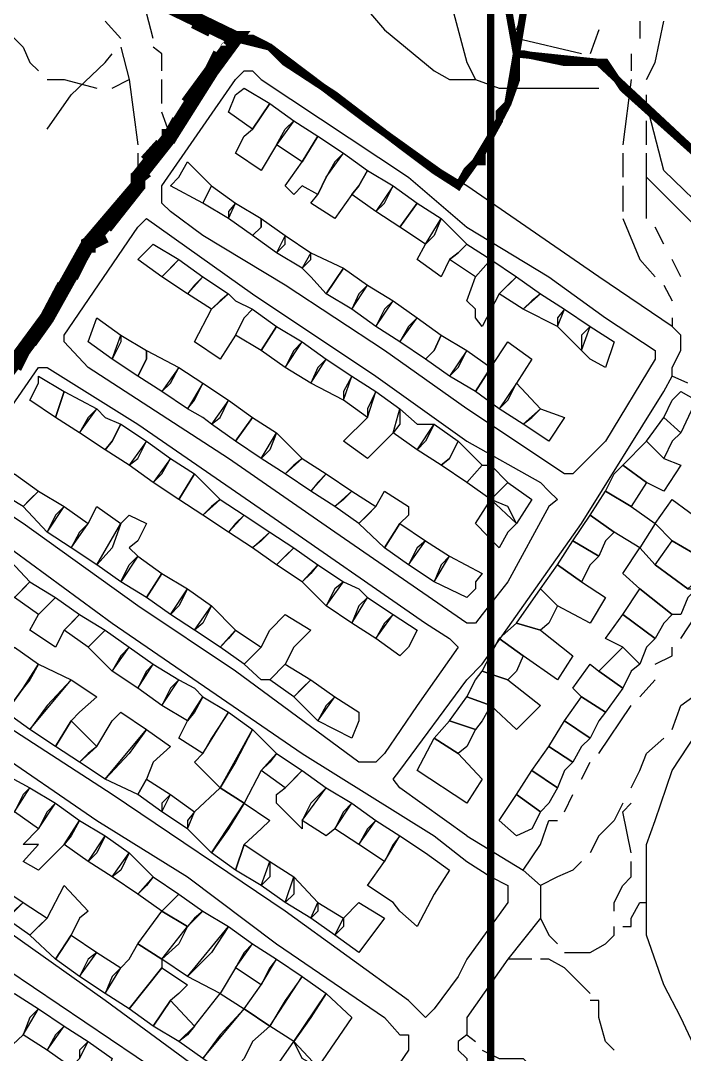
# Model space of a CAD drawing. Header units: millimetres. Extents: x -3588 to 75209, y -3737 to 38254.
# Drawn here: x 6027.3 to 6136.7, y 6183.4 to 6353.5 of the extents above; entities that cross this region are included whole.
import ezdxf

# ---------------------------------------------------------------- set-up
doc = ezdxf.new("R2010")
doc.units = ezdxf.units.MM
doc.layers.add('P', color=253, linetype='Continuous')

msp = doc.modelspace()

# ---------------------------------------------------------------- linework, layer by layer
at = {"layer": 'P'}
for points, const_width in [([(6104.804, -520.269), (6104.804, 8805.959)], 1.2), ([(6060.202, 6352.029), (6028.867, 6366.993), (6028.867, 6368.401), (5977.495, 6396.632), (5939.662, 6416.957), (5927.243, 6423.726), (5906.918, 6438.69), (5886.594, 6445.459), (5863.724, 6460.423), (5843.4, 6471.145), (5828.436, 6479.339), (5805.295, 6492.894), (5790.619, 6495.711), (5757.86, 6510.674)], 1.2), ([(6016.72, 6284.286), (6031.683, 6304.61), (6038.469, 6316.741), (6046.647, 6326.344), (6046.647, 6327.752), (6052.008, 6334.521), (6058.794, 6345.26), (6062.731, 6350.621), (6028.867, 6366.993), (6028.867, 6368.401), (5977.495, 6396.632)], 2.417), ([(6367.889, 6369.522), (6302.69, 6350.621), (6237.763, 6330.296), (6160.417, 6304.61), (6142.909, 6327.752), (6126.537, 6342.427), (6123.705, 6346.668), (6121.176, 6346.668), (6116.935, 6346.668), (6110.166, 6348.077), (6109.029, 6348.077), (6110.166, 6354.846), (6109.029, 6355.982), (6107.621, 6355.982), (6109.029, 6348.077), (6107.621, 6339.883), (6104.804, 6334.521), (6102.26, 6330.296), (6099.443, 6326.344), (6084.48, 6337.066), (6068.38, 6349.197), (6062.731, 6350.621), (6060.202, 6352.029)], 1.2), ([(6058.794, 6352.029), (6055.961, 6353.438)], 2.417), ([(6016.72, 6284.286), (6031.683, 6304.61), (6038.469, 6316.741), (6046.647, 6326.344), (6046.647, 6327.752), (6052.008, 6334.521), (6058.794, 6345.26), (6062.731, 6350.621), (6065.563, 6350.621), (6068.38, 6349.197), (6070.924, 6346.668), (6079.118, 6341.307), (6089.841, 6333.113), (6095.49, 6328.872), (6099.443, 6326.344), (6100.851, 6328.872), (6102.26, 6330.296), (6103.38, 6330.296), (6103.38, 6331.705), (6104.804, 6334.521), (6106.213, 6337.066), (6106.213, 6338.474), (6107.621, 6339.883), (6109.029, 6343.836), (6109.029, 6348.077), (6122.584, 6346.668), (6142.909, 6327.752)], 1.2), ([(6061.61, 6349.197), (6062.731, 6350.621), (6061.61, 6350.621)], 2.417), ([(6054.841, 6339.883), (6058.794, 6345.26), (6060.202, 6348.077)], 2.417), ([(6050.6, 6334.521), (6052.008, 6334.521), (6053.416, 6337.066)], 2.417), ([(6048.055, 6330.296), (6050.6, 6333.113)], 2.417), ([(6041.286, 6319.558), (6046.647, 6326.344), (6046.647, 6327.752), (6048.055, 6328.872)], 2.417), ([(6038.469, 6315.333), (6038.469, 6316.741), (6041.286, 6318.15)], 2.417), ([(6035.636, 6311.38), (6037.045, 6314.197)], 2.417), ([(6028.867, 6300.658), (6031.683, 6304.61), (6034.516, 6309.972)], 2.417), ([(6026.322, 6296.417), (6027.73, 6299.233)], 2.417)]:
    msp.add_lwpolyline(points, dxfattribs=dict(at, const_width=const_width))
for points in [[(6079.118, 6361.632), (6087.296, 6352.029), (6095.49, 6345.26), (6098.019, 6343.836), (6100.851, 6343.836)], [(6049.191, 6350.621), (6048.055, 6354.846), (6043.83, 6358.799)], [(6098.019, 6358.799), (6098.019, 6357.391), (6100.851, 6346.668)], [(6109.029, 6352.029), (6110.166, 6354.846), (6109.029, 6355.982), (6107.621, 6355.982), (6103.38, 6357.391)], [(6041.286, 6353.438), (6043.83, 6350.621)], [(6129.354, 6353.438), (6129.354, 6350.621)], [(6130.49, 6343.836), (6131.899, 6346.668), (6133.307, 6353.438)], [(6024.914, 6352.029), (6027.73, 6349.197), (6028.867, 6346.668), (6030.275, 6345.26)], [(6122.584, 6352.029), (6121.176, 6348.077)], [(6043.83, 6349.197), (6045.239, 6343.836)], [(6050.6, 6345.26), (6050.6, 6348.077), (6049.191, 6349.197)], [(6100.851, 6326.344), (6089.841, 6333.113), (6079.118, 6341.307), (6070.924, 6346.668), (6068.38, 6349.197), (6065.563, 6350.621), (6062.731, 6350.621), (6058.794, 6345.26), (6052.008, 6334.521)], [(6119.768, 6348.077), (6109.029, 6350.621)], [(6031.683, 6335.658), (6035.636, 6341.307), (6041.286, 6346.668), (6042.406, 6348.077)], [(6127.946, 6348.077), (6127.946, 6345.26)], [(6100.851, 6346.668), (6102.26, 6343.836)], [(6050.6, 6323.511), (6050.6, 6324.935), (6050.6, 6326.344), (6062.731, 6343.836), (6064.155, 6345.26), (6065.563, 6345.26), (6066.972, 6343.836), (6091.249, 6327.752), (6100.851, 6319.558), (6114.391, 6311.38), (6123.705, 6304.61), (6131.899, 6299.233), (6131.899, 6297.825), (6123.705, 6284.286), (6118.343, 6278.909), (6116.935, 6278.909), (6100.851, 6289.647), (6087.296, 6299.233), (6070.924, 6309.972), (6057.369, 6318.15), (6052.008, 6322.103), (6050.6, 6323.511)], [(6031.683, 6343.836), (6034.516, 6343.836), (6039.877, 6342.427)], [(6042.406, 6342.427), (6045.239, 6343.836)], [(6045.239, 6343.836), (6046.647, 6333.113)], [(6050.6, 6339.883), (6050.6, 6342.427), (6050.6, 6343.836)], [(6062.731, 6341.307), (6064.155, 6342.427), (6068.38, 6339.883), (6065.563, 6335.658), (6061.61, 6338.474), (6062.731, 6341.307)], [(6100.851, 6343.836), (6102.26, 6343.836)], [(6102.26, 6343.836), (6106.213, 6342.427), (6122.584, 6342.427)], [(6127.946, 6343.836), (6126.537, 6333.113)], [(6130.49, 6338.474), (6130.49, 6339.883), (6130.49, 6341.307)], [(6064.155, 6334.521), (6065.563, 6335.658), (6068.38, 6339.883), (6072.333, 6337.066), (6069.516, 6333.113), (6066.972, 6328.872), (6062.731, 6331.705), (6064.155, 6334.521)], [(6176.789, 6287.102), (6175.365, 6288.223), (6170.003, 6296.417), (6163.234, 6306.019), (6153.632, 6314.197), (6141.501, 6320.982), (6133.307, 6328.872), (6130.49, 6339.883)], [(6052.008, 6334.521), (6050.6, 6338.474)], [(6070.924, 6335.658), (6072.333, 6337.066), (6076.286, 6334.521), (6073.741, 6330.296), (6069.516, 6333.113), (6070.924, 6335.658)], [(6130.49, 6333.113), (6130.49, 6335.658), (6130.49, 6337.066)], [(6052.008, 6334.521), (6046.647, 6327.752)], [(6079.118, 6330.296), (6077.694, 6327.752), (6076.286, 6324.935), (6073.741, 6326.344), (6072.333, 6324.935), (6070.924, 6326.344), (6073.741, 6330.296), (6076.286, 6334.521), (6080.527, 6331.705), (6079.118, 6330.296)], [(6046.647, 6331.705), (6046.647, 6327.752)], [(6083.055, 6326.344), (6081.935, 6324.935), (6079.118, 6320.982), (6075.165, 6323.511), (6076.286, 6324.935), (6077.694, 6327.752), (6080.527, 6331.705), (6084.48, 6328.872), (6083.055, 6326.344)], [(6126.537, 6331.705), (6126.537, 6327.752)], [(6130.49, 6320.982), (6130.49, 6323.511), (6130.49, 6330.296), (6130.49, 6331.705)], [(6053.416, 6327.752), (6054.841, 6330.296), (6058.794, 6326.344), (6057.369, 6323.511), (6052.008, 6326.344), (6053.416, 6327.752)], [(6083.055, 6326.344), (6084.48, 6328.872), (6088.705, 6326.344), (6085.888, 6322.103), (6081.935, 6324.935), (6083.055, 6326.344)], [(6046.647, 6327.752), (6046.647, 6326.344), (6038.469, 6316.741), (6031.683, 6304.61), (6016.72, 6284.286), (6004.589, 6265.369), (5992.442, 6247.573), (5972.118, 6220.479), (5966.756, 6211.165), (5962.531, 6205.804), (5959.987, 6199.034), (5958.578, 6192.248), (5958.578, 6184.071), (5961.107, 6177.285), (5963.94, 6166.274), (5965.348, 6163.746), (5966.756, 6160.913), (5967.893, 6155.552), (5987.081, 6143.421), (5989.626, 6145.95), (5991.034, 6144.829), (5982.856, 6133.819)], [(6130.49, 6327.752), (6140.093, 6318.15), (6150.815, 6311.38), (6160.417, 6303.186), (6168.595, 6295.008), (6172.548, 6287.102), (6173.956, 6282.861)], [(6061.61, 6322.103), (6061.61, 6320.982), (6057.369, 6323.511), (6058.794, 6326.344), (6062.731, 6323.511), (6061.61, 6322.103)], [(6087.296, 6323.511), (6088.705, 6326.344), (6092.658, 6323.511), (6089.841, 6319.558), (6085.888, 6322.103), (6087.296, 6323.511)], [(6134.715, 6303.186), (6122.584, 6311.38), (6100.851, 6326.344)], [(6126.537, 6326.344), (6126.537, 6322.103)], [(6066.972, 6319.558), (6065.563, 6318.15), (6061.61, 6320.982), (6062.731, 6323.511), (6066.972, 6320.982), (6066.972, 6319.558)], [(6095.49, 6318.15), (6094.066, 6316.741), (6089.841, 6319.558), (6092.658, 6323.511), (6096.61, 6320.982), (6095.49, 6318.15)], [(6034.516, 6300.658), (6034.516, 6301.778), (6046.647, 6319.558), (6048.055, 6320.982), (6065.563, 6308.547), (6085.888, 6295.008), (6100.851, 6284.286), (6112.982, 6277.5), (6114.391, 6276.092), (6115.815, 6274.684), (6114.391, 6273.547), (6107.621, 6261.128), (6103.38, 6255.767), (6102.26, 6254.359), (6100.851, 6254.359), (6079.118, 6269.322), (6061.61, 6281.453), (6038.469, 6296.417), (6034.516, 6300.658)], [(6066.972, 6319.558), (6066.972, 6320.982), (6070.924, 6318.15), (6069.516, 6315.333), (6065.563, 6318.15), (6066.972, 6319.558)], [(6099.443, 6315.333), (6098.019, 6314.197), (6096.61, 6311.38), (6092.658, 6314.197), (6094.066, 6316.741), (6096.61, 6320.982), (6100.851, 6316.741), (6099.443, 6315.333)], [(6126.537, 6320.982), (6129.354, 6314.197), (6131.899, 6311.38)], [(6133.307, 6316.741), (6131.899, 6319.558)], [(6070.924, 6316.741), (6070.924, 6318.15), (6075.165, 6315.333), (6073.741, 6312.788), (6069.516, 6315.333), (6070.924, 6316.741)], [(6052.008, 6312.788), (6050.6, 6311.38), (6046.647, 6314.197), (6049.191, 6316.741), (6053.416, 6314.197), (6052.008, 6312.788)], [(6075.165, 6314.197), (6075.165, 6315.333), (6080.527, 6312.788), (6077.694, 6308.547), (6075.165, 6311.38), (6073.741, 6312.788), (6075.165, 6314.197)], [(6099.443, 6315.333), (6100.851, 6316.741), (6104.804, 6314.197), (6102.26, 6311.38), (6098.019, 6314.197), (6099.443, 6315.333)], [(6055.961, 6309.972), (6054.841, 6308.547), (6050.6, 6311.38), (6053.416, 6314.197), (6057.369, 6311.38), (6055.961, 6309.972)], [(6107.621, 6309.972), (6106.213, 6308.547), (6103.38, 6303.186), (6102.26, 6304.61), (6102.26, 6306.019), (6100.851, 6307.427), (6102.26, 6311.38), (6104.804, 6314.197), (6109.029, 6311.38), (6107.621, 6309.972)], [(6136.14, 6311.38), (6134.715, 6314.197)], [(6083.055, 6308.547), (6081.935, 6306.019), (6077.694, 6308.547), (6080.527, 6312.788), (6084.48, 6309.972), (6083.055, 6308.547)], [(6060.202, 6307.427), (6058.794, 6306.019), (6054.841, 6308.547), (6057.369, 6311.38), (6061.61, 6308.547), (6060.202, 6307.427)], [(6087.296, 6306.019), (6085.888, 6303.186), (6081.935, 6306.019), (6084.48, 6309.972), (6088.705, 6307.427), (6087.296, 6306.019)], [(6111.574, 6307.427), (6110.166, 6306.019), (6106.213, 6308.547), (6109.029, 6311.38), (6112.982, 6308.547), (6111.574, 6307.427)], [(6133.307, 6309.972), (6134.715, 6307.427)], [(6064.155, 6304.61), (6062.731, 6301.778), (6060.202, 6297.825), (6055.961, 6300.658), (6058.794, 6306.019), (6061.61, 6308.547), (6062.731, 6307.427), (6065.563, 6306.019), (6064.155, 6304.61)], [(6115.815, 6304.61), (6115.815, 6303.186), (6110.166, 6306.019), (6112.982, 6308.547), (6116.935, 6306.019), (6115.815, 6304.61)], [(6091.249, 6303.186), (6089.841, 6300.658), (6085.888, 6303.186), (6088.705, 6307.427), (6092.658, 6304.61), (6091.249, 6303.186)], [(6064.155, 6304.61), (6065.563, 6306.019), (6069.516, 6303.186), (6066.972, 6299.233), (6062.731, 6301.778), (6064.155, 6304.61)], [(6119.768, 6301.778), (6119.768, 6299.233), (6115.815, 6303.186), (6116.935, 6306.019), (6121.176, 6303.186), (6119.768, 6301.778)], [(6043.83, 6300.658), (6042.406, 6297.825), (6038.469, 6300.658), (6039.877, 6304.61), (6043.83, 6301.778), (6043.83, 6300.658)], [(6072.333, 6299.233), (6070.924, 6296.417), (6066.972, 6299.233), (6069.516, 6303.186), (6073.741, 6300.658), (6072.333, 6299.233)], [(6095.49, 6299.233), (6094.066, 6297.825), (6089.841, 6300.658), (6092.658, 6304.61), (6096.61, 6301.778), (6095.49, 6299.233)], [(6121.176, 6297.825), (6119.768, 6299.233), (6121.176, 6303.186), (6125.129, 6300.658), (6123.705, 6296.417), (6121.176, 6297.825)], [(6134.715, 6304.61), (6134.715, 6303.186)], [(6134.715, 6295.008), (6134.715, 6296.417), (6136.14, 6299.233), (6136.14, 6300.658), (6136.14, 6301.778), (6134.715, 6303.186)], [(6048.055, 6297.825), (6046.647, 6295.008), (6042.406, 6297.825), (6043.83, 6301.778), (6048.055, 6299.233), (6048.055, 6297.825)], [(6095.49, 6299.233), (6096.61, 6301.778), (6100.851, 6299.233), (6098.019, 6295.008), (6094.066, 6297.825), (6095.49, 6299.233)], [(6076.286, 6296.417), (6075.165, 6293.872), (6070.924, 6296.417), (6073.741, 6300.658), (6077.694, 6297.825), (6076.286, 6296.417)], [(6102.26, 6292.464), (6104.804, 6296.417), (6107.621, 6300.658), (6111.574, 6297.825), (6109.029, 6293.872), (6106.213, 6289.647), (6102.26, 6292.464)], [(6048.055, 6297.825), (6048.055, 6299.233), (6053.416, 6296.417), (6050.6, 6292.464), (6046.647, 6295.008), (6048.055, 6297.825)], [(6099.443, 6296.417), (6100.851, 6299.233), (6104.804, 6296.417), (6102.26, 6292.464), (6098.019, 6295.008), (6099.443, 6296.417)], [(6083.055, 6231.49), (6062.731, 6246.453), (6046.647, 6257.175), (6027.73, 6270.731), (6019.553, 6276.092), (6018.144, 6276.092), (6018.144, 6277.5), (6018.144, 6278.909), (6030.275, 6296.417), (6031.683, 6296.417), (6046.647, 6287.102), (6068.38, 6272.139), (6094.066, 6254.359), (6098.019, 6251.814), (6099.443, 6250.406), (6092.658, 6240.804), (6087.296, 6232.898), (6085.888, 6231.49), (6084.48, 6231.49), (6083.055, 6231.49)], [(6052.008, 6293.872), (6053.416, 6296.417), (6057.369, 6293.872), (6054.841, 6289.647), (6050.6, 6292.464), (6052.008, 6293.872)], [(6080.527, 6292.464), (6080.527, 6291.055), (6075.165, 6293.872), (6077.694, 6297.825), (6081.935, 6295.008), (6080.527, 6292.464)], [(6030.275, 6293.872), (6030.275, 6295.008), (6034.516, 6292.464), (6033.092, 6288.223), (6028.867, 6291.055), (6030.275, 6293.872)], [(6084.48, 6289.647), (6084.48, 6288.223), (6080.527, 6291.055), (6081.935, 6295.008), (6085.888, 6292.464), (6084.48, 6289.647)], [(6100.851, 6245.045), (6103.38, 6247.573), (6119.768, 6270.731), (6133.307, 6292.464), (6134.715, 6295.008)], [(6137.26, 6293.872), (6134.715, 6295.008)], [(6055.961, 6291.055), (6057.369, 6293.872), (6061.61, 6291.055), (6058.794, 6287.102), (6057.369, 6288.223), (6054.841, 6289.647), (6055.961, 6291.055)], [(6107.621, 6291.055), (6109.029, 6293.872), (6112.982, 6289.647), (6110.166, 6287.102), (6106.213, 6289.647), (6107.621, 6291.055)], [(6038.469, 6288.223), (6037.045, 6285.694), (6033.092, 6288.223), (6034.516, 6292.464), (6039.877, 6289.647), (6038.469, 6288.223)], [(6089.841, 6287.102), (6088.705, 6285.694), (6084.48, 6281.453), (6080.527, 6284.286), (6084.48, 6288.223), (6085.888, 6292.464), (6089.841, 6289.647), (6089.841, 6287.102)], [(6134.715, 6291.055), (6136.14, 6292.464), (6138.668, 6291.055), (6136.14, 6285.694), (6133.307, 6288.223), (6134.715, 6291.055)], [(6042.406, 6284.286), (6041.286, 6282.861), (6037.045, 6285.694), (6039.877, 6289.647), (6041.286, 6288.223), (6043.83, 6287.102), (6042.406, 6284.286)], [(6060.202, 6288.223), (6061.61, 6291.055), (6065.563, 6288.223), (6062.731, 6284.286), (6058.794, 6287.102), (6060.202, 6288.223)], [(6094.066, 6284.286), (6092.658, 6282.861), (6088.705, 6285.694), (6089.841, 6289.647), (6092.658, 6287.102), (6095.49, 6287.102), (6094.066, 6284.286)], [(6111.574, 6288.223), (6112.982, 6289.647), (6116.935, 6288.223), (6114.391, 6284.286), (6110.166, 6287.102), (6111.574, 6288.223)], [(6068.38, 6282.861), (6066.972, 6281.453), (6062.731, 6284.286), (6065.563, 6288.223), (6069.516, 6285.694), (6068.38, 6282.861)], [(6134.715, 6284.286), (6133.307, 6281.453), (6130.49, 6284.286), (6133.307, 6288.223), (6136.14, 6285.694), (6134.715, 6284.286)], [(6042.406, 6284.286), (6043.83, 6287.102), (6048.055, 6284.286), (6045.239, 6280.333), (6041.286, 6282.861), (6042.406, 6284.286)], [(6098.019, 6281.453), (6096.61, 6280.333), (6092.658, 6282.861), (6095.49, 6287.102), (6099.443, 6284.286), (6098.019, 6281.453)], [(6072.333, 6280.333), (6070.924, 6278.909), (6066.972, 6281.453), (6069.516, 6285.694), (6073.741, 6281.453), (6072.333, 6280.333)], [(6046.647, 6281.453), (6048.055, 6284.286), (6052.008, 6281.453), (6049.191, 6277.5), (6045.239, 6280.333), (6046.647, 6281.453)], [(6098.019, 6281.453), (6099.443, 6284.286), (6103.38, 6280.333), (6100.851, 6277.5), (6096.61, 6280.333), (6098.019, 6281.453)], [(6133.307, 6281.453), (6136.14, 6280.333), (6133.307, 6276.092), (6130.49, 6277.5), (6126.537, 6280.333), (6130.49, 6284.286), (6133.307, 6281.453)], [(6050.6, 6278.909), (6052.008, 6281.453), (6055.961, 6278.909), (6053.416, 6274.684), (6049.191, 6277.5), (6050.6, 6278.909)], [(6076.286, 6277.5), (6075.165, 6276.092), (6070.924, 6278.909), (6073.741, 6281.453), (6077.694, 6278.909), (6076.286, 6277.5)], [(6106.213, 6276.092), (6104.804, 6274.684), (6100.851, 6277.5), (6103.38, 6280.333), (6104.804, 6280.333), (6107.621, 6277.5), (6106.213, 6276.092)], [(6125.129, 6278.909), (6126.537, 6280.333), (6130.49, 6277.5), (6127.946, 6273.547), (6123.705, 6276.092), (6125.129, 6278.909)], [(6130.49, 6208.348), (6130.49, 6209.756), (6130.49, 6217.934), (6131.899, 6221.887), (6134.715, 6230.081), (6145.454, 6246.453), (6153.632, 6257.175), (6160.417, 6266.778), (6167.187, 6276.092), (6171.14, 6280.333)], [(6028.867, 6274.684), (6027.73, 6273.547), (6023.505, 6276.092), (6026.322, 6278.909), (6030.275, 6276.092), (6028.867, 6274.684)], [(6058.794, 6273.547), (6057.369, 6272.139), (6053.416, 6274.684), (6055.961, 6278.909), (6060.202, 6274.684), (6058.794, 6273.547)], [(6080.527, 6274.684), (6079.118, 6273.547), (6075.165, 6276.092), (6077.694, 6278.909), (6081.935, 6276.092), (6080.527, 6274.684)], [(6033.092, 6272.139), (6031.683, 6269.322), (6027.73, 6273.547), (6030.275, 6276.092), (6034.516, 6273.547), (6033.092, 6272.139)], [(6084.48, 6272.139), (6083.055, 6270.731), (6079.118, 6273.547), (6081.935, 6276.092), (6085.888, 6273.547), (6084.48, 6272.139)], [(6091.249, 6272.139), (6089.841, 6270.731), (6087.296, 6266.778), (6083.055, 6270.731), (6085.888, 6273.547), (6087.296, 6276.092), (6091.249, 6273.547), (6091.249, 6272.139)], [(6107.621, 6273.547), (6104.804, 6274.684), (6107.621, 6277.5), (6111.574, 6274.684), (6109.029, 6270.731), (6107.621, 6273.547)], [(6127.946, 6273.547), (6131.899, 6270.731), (6129.354, 6266.778), (6125.129, 6269.322), (6121.176, 6272.139), (6123.705, 6276.092), (6127.946, 6273.547)], [(6062.731, 6270.731), (6061.61, 6269.322), (6057.369, 6272.139), (6060.202, 6274.684), (6064.155, 6272.139), (6062.731, 6270.731)], [(6107.621, 6269.322), (6106.213, 6266.778), (6102.26, 6270.731), (6104.804, 6274.684), (6109.029, 6270.731), (6107.621, 6269.322)], [(6140.093, 6270.731), (6144.029, 6267.898), (6141.501, 6263.961), (6134.715, 6267.898), (6131.899, 6270.731), (6134.715, 6274.684), (6140.093, 6270.731)], [(6001.756, 6253.223), (6001.756, 6254.359), (6014.191, 6272.139), (6015.312, 6273.547), (6016.72, 6273.547), (6018.144, 6272.139), (6042.406, 6254.359), (6073.741, 6232.898), (6095.49, 6219.359), (6100.851, 6215.118), (6104.804, 6212.573), (6107.621, 6211.165), (6107.621, 6208.348), (6100.851, 6199.034), (6099.443, 6196.201), (6095.49, 6190.84), (6094.066, 6189.432), (6091.249, 6192.248), (6070.924, 6206.924), (6042.406, 6226.128), (6015.312, 6243.636), (6001.756, 6253.223)], [(6037.045, 6269.322), (6035.636, 6266.778), (6031.683, 6269.322), (6034.516, 6273.547), (6038.469, 6270.731), (6037.045, 6269.322)], [(6042.406, 6266.778), (6039.877, 6263.961), (6035.636, 6266.778), (6038.469, 6270.731), (6039.877, 6273.547), (6043.83, 6270.731), (6042.406, 6266.778)], [(6046.647, 6267.898), (6045.239, 6266.778), (6046.647, 6265.369), (6043.83, 6261.128), (6039.877, 6263.961), (6043.83, 6270.731), (6045.239, 6272.139), (6048.055, 6270.731), (6046.647, 6267.898)], [(6066.972, 6267.898), (6065.563, 6266.778), (6061.61, 6269.322), (6064.155, 6272.139), (6068.38, 6269.322), (6066.972, 6267.898)], [(6123.705, 6267.898), (6122.584, 6265.369), (6118.343, 6267.898), (6121.176, 6272.139), (6125.129, 6269.322), (6123.705, 6267.898)], [(6070.924, 6265.369), (6069.516, 6263.961), (6065.563, 6266.778), (6068.38, 6269.322), (6072.333, 6266.778), (6070.924, 6265.369)], [(6092.658, 6266.778), (6091.249, 6263.961), (6087.296, 6266.778), (6089.841, 6270.731), (6094.066, 6267.898), (6092.658, 6266.778)], [(6096.61, 6263.961), (6095.49, 6261.128), (6091.249, 6263.961), (6094.066, 6267.898), (6098.019, 6265.369), (6096.61, 6263.961)], [(6121.176, 6263.961), (6119.768, 6261.128), (6115.815, 6263.961), (6118.343, 6267.898), (6122.584, 6265.369), (6121.176, 6263.961)], [(6140.093, 6262.537), (6137.26, 6260.008), (6131.899, 6263.961), (6134.715, 6267.898), (6141.501, 6263.961), (6140.093, 6262.537)], [(6075.165, 6262.537), (6073.741, 6261.128), (6069.516, 6263.961), (6072.333, 6266.778), (6076.286, 6263.961), (6075.165, 6262.537)], [(6137.26, 6258.584), (6136.14, 6255.767), (6134.715, 6255.767), (6129.354, 6260.008), (6126.537, 6262.537), (6129.354, 6266.778), (6131.899, 6263.961), (6137.26, 6260.008), (6138.668, 6260.008), (6137.26, 6258.584)], [(6027.73, 6260.008), (6026.322, 6258.584), (6022.081, 6261.128), (6024.914, 6265.369), (6028.867, 6261.128), (6027.73, 6260.008)], [(6045.239, 6263.961), (6046.647, 6265.369), (6050.6, 6262.537), (6048.055, 6258.584), (6043.83, 6261.128), (6045.239, 6263.961)], [(6102.26, 6261.128), (6102.26, 6260.008), (6100.851, 6258.584), (6095.49, 6261.128), (6098.019, 6265.369), (6103.38, 6262.537), (6102.26, 6261.128)], [(6053.416, 6257.175), (6052.008, 6255.767), (6048.055, 6258.584), (6050.6, 6262.537), (6054.841, 6260.008), (6053.416, 6257.175)], [(6079.118, 6260.008), (6077.694, 6257.175), (6073.741, 6261.128), (6076.286, 6263.961), (6080.527, 6261.128), (6079.118, 6260.008)], [(6119.768, 6261.128), (6123.705, 6258.584), (6121.176, 6254.359), (6115.815, 6257.175), (6112.982, 6260.008), (6115.815, 6263.961), (6119.768, 6261.128)], [(6031.683, 6257.175), (6030.275, 6255.767), (6026.322, 6258.584), (6028.867, 6261.128), (6033.092, 6258.584), (6031.683, 6257.175)], [(6083.055, 6257.175), (6081.935, 6254.359), (6077.694, 6257.175), (6080.527, 6261.128), (6083.055, 6260.008), (6084.48, 6258.584), (6083.055, 6257.175)], [(6057.369, 6254.359), (6055.961, 6253.223), (6052.008, 6255.767), (6054.841, 6260.008), (6058.794, 6257.175), (6057.369, 6254.359)], [(6114.391, 6254.359), (6112.982, 6253.223), (6109.029, 6254.359), (6112.982, 6260.008), (6115.815, 6257.175), (6114.391, 6254.359)], [(6133.307, 6254.359), (6131.899, 6251.814), (6126.537, 6255.767), (6129.354, 6260.008), (6134.715, 6255.767), (6133.307, 6254.359)], [(6136.14, 6251.814), (6141.501, 6260.008)], [(6035.636, 6254.359), (6034.516, 6253.223), (6033.092, 6250.406), (6028.867, 6253.223), (6030.275, 6255.767), (6033.092, 6258.584), (6037.045, 6255.767), (6035.636, 6254.359)], [(6087.296, 6254.359), (6085.888, 6251.814), (6081.935, 6254.359), (6084.48, 6258.584), (6088.705, 6255.767), (6087.296, 6254.359)], [(6039.877, 6251.814), (6038.469, 6250.406), (6034.516, 6253.223), (6037.045, 6255.767), (6041.286, 6253.223), (6039.877, 6251.814)], [(6061.61, 6251.814), (6060.202, 6250.406), (6055.961, 6253.223), (6058.794, 6257.175), (6062.731, 6253.223), (6061.61, 6251.814)], [(6072.333, 6250.406), (6070.924, 6247.573), (6068.38, 6245.045), (6066.972, 6245.045), (6064.155, 6247.573), (6066.972, 6250.406), (6068.38, 6253.223), (6070.924, 6255.767), (6075.165, 6253.223), (6072.333, 6250.406)], [(6091.249, 6250.406), (6089.841, 6248.998), (6085.888, 6251.814), (6088.705, 6255.767), (6092.658, 6253.223), (6091.249, 6250.406)], [(6130.49, 6250.406), (6129.354, 6247.573), (6126.537, 6250.406), (6123.705, 6251.814), (6126.537, 6255.767), (6131.899, 6251.814), (6130.49, 6250.406)], [(6112.982, 6253.223), (6118.343, 6248.998), (6115.815, 6245.045), (6110.166, 6248.998), (6106.213, 6251.814), (6109.029, 6254.359), (6112.982, 6253.223)], [(6043.83, 6248.998), (6042.406, 6246.453), (6038.469, 6250.406), (6041.286, 6253.223), (6045.239, 6250.406), (6043.83, 6248.998)], [(6065.563, 6248.998), (6064.155, 6247.573), (6060.202, 6250.406), (6062.731, 6253.223), (6066.972, 6250.406), (6065.563, 6248.998)], [(6028.867, 6245.045), (6027.73, 6243.636), (6024.914, 6239.683), (6020.961, 6242.212), (6023.505, 6246.453), (6026.322, 6250.406), (6030.275, 6247.573), (6028.867, 6245.045)], [(6048.055, 6246.453), (6046.647, 6243.636), (6042.406, 6246.453), (6045.239, 6250.406), (6049.191, 6247.573), (6048.055, 6246.453)], [(6109.029, 6246.453), (6107.621, 6245.045), (6103.38, 6246.453), (6106.213, 6251.814), (6110.166, 6248.998), (6109.029, 6246.453)], [(6127.946, 6246.453), (6126.537, 6243.636), (6122.584, 6246.453), (6126.537, 6250.406), (6129.354, 6247.573), (6127.946, 6246.453)], [(6131.899, 6247.573), (6134.715, 6248.998), (6134.715, 6250.406)], [(6031.683, 6240.804), (6028.867, 6236.851), (6024.914, 6239.683), (6027.73, 6243.636), (6030.275, 6247.573), (6035.636, 6245.045), (6031.683, 6240.804)], [(6052.008, 6243.636), (6050.6, 6240.804), (6046.647, 6243.636), (6049.191, 6247.573), (6053.416, 6245.045), (6052.008, 6243.636)], [(6073.741, 6243.636), (6072.333, 6242.212), (6068.38, 6245.045), (6070.924, 6247.573), (6075.165, 6245.045), (6073.741, 6243.636)], [(6122.584, 6246.453), (6126.537, 6243.636), (6123.705, 6239.683), (6119.768, 6242.212), (6118.343, 6243.636), (6121.176, 6247.573), (6122.584, 6246.453)], [(6107.621, 6245.045), (6112.982, 6240.804), (6109.029, 6236.851), (6104.804, 6240.804), (6100.851, 6242.212), (6102.26, 6245.045), (6103.38, 6246.453), (6107.621, 6245.045)], [(6037.045, 6239.683), (6035.636, 6238.259), (6033.092, 6234.034), (6028.867, 6236.851), (6035.636, 6245.045), (6039.877, 6242.212), (6037.045, 6239.683)], [(6055.961, 6239.683), (6054.841, 6238.259), (6050.6, 6240.804), (6053.416, 6245.045), (6055.961, 6243.636), (6057.369, 6242.212), (6055.961, 6239.683)], [(6077.694, 6240.804), (6076.286, 6238.259), (6072.333, 6242.212), (6075.165, 6245.045), (6079.118, 6242.212), (6077.694, 6240.804)], [(6100.851, 6219.359), (6089.841, 6227.249), (6088.705, 6228.673), (6089.841, 6230.081), (6100.851, 6245.045)], [(6129.354, 6242.212), (6131.899, 6245.045)], [(6134.715, 6236.851), (6136.14, 6240.804), (6140.093, 6243.636)], [(6058.794, 6235.442), (6057.369, 6232.898), (6053.416, 6235.442), (6054.841, 6238.259), (6057.369, 6242.212), (6061.61, 6239.683), (6058.794, 6235.442)], [(6083.055, 6238.259), (6081.935, 6235.442), (6076.286, 6238.259), (6079.118, 6242.212), (6083.055, 6239.683), (6083.055, 6238.259)], [(6103.38, 6238.259), (6102.26, 6236.851), (6098.019, 6238.259), (6100.851, 6242.212), (6104.804, 6240.804), (6103.38, 6238.259)], [(6122.584, 6238.259), (6121.176, 6235.442), (6116.935, 6238.259), (6119.768, 6242.212), (6123.705, 6239.683), (6122.584, 6238.259)], [(6122.584, 6232.898), (6127.946, 6240.804)], [(6045.239, 6232.898), (6041.286, 6228.673), (6037.045, 6231.49), (6039.877, 6234.034), (6042.406, 6238.259), (6043.83, 6239.683), (6048.055, 6236.851), (6045.239, 6232.898)], [(6062.731, 6231.49), (6060.202, 6227.249), (6055.961, 6231.49), (6057.369, 6232.898), (6061.61, 6239.683), (6065.563, 6236.851), (6062.731, 6231.49)], [(6038.469, 6232.898), (6037.045, 6231.49), (6033.092, 6234.034), (6035.636, 6238.259), (6039.877, 6234.034), (6038.469, 6232.898)], [(6049.191, 6231.49), (6048.055, 6228.673), (6046.647, 6226.128), (6041.286, 6228.673), (6048.055, 6236.851), (6052.008, 6234.034), (6049.191, 6231.49)], [(6068.38, 6231.49), (6066.972, 6230.081), (6064.155, 6224.72), (6060.202, 6227.249), (6065.563, 6236.851), (6069.516, 6232.898), (6068.38, 6231.49)], [(6100.851, 6234.034), (6099.443, 6232.898), (6095.49, 6235.442), (6098.019, 6238.259), (6102.26, 6236.851), (6100.851, 6234.034)], [(6119.768, 6234.034), (6118.343, 6231.49), (6114.391, 6234.034), (6116.935, 6238.259), (6121.176, 6235.442), (6119.768, 6234.034)], [(6099.443, 6232.898), (6103.38, 6228.673), (6100.851, 6224.72), (6092.658, 6230.081), (6095.49, 6235.442), (6099.443, 6232.898)], [(6127.946, 6227.249), (6129.354, 6230.081), (6130.49, 6232.898), (6133.307, 6235.442)], [(6022.081, 6234.034), (6039.877, 6221.887), (6054.841, 6212.573), (6069.516, 6201.563), (6087.296, 6189.432), (6089.841, 6186.599), (6091.249, 6186.599), (6091.249, 6185.479), (6091.249, 6184.071), (6079.118, 6166.274), (6077.694, 6166.274)], [(6116.935, 6230.081), (6115.815, 6227.249), (6111.574, 6230.081), (6114.391, 6234.034), (6118.343, 6231.49), (6116.935, 6230.081)], [(6072.333, 6228.673), (6070.924, 6227.249), (6066.972, 6230.081), (6069.516, 6232.898), (6073.741, 6230.081), (6072.333, 6228.673)], [(6027.73, 6226.128), (6026.322, 6223.312), (6022.081, 6219.359), (6018.144, 6221.887), (6023.505, 6230.081), (6028.867, 6227.249), (6027.73, 6226.128)], [(6075.165, 6224.72), (6073.741, 6221.887), (6073.741, 6220.479), (6069.516, 6224.72), (6069.516, 6226.128), (6070.924, 6227.249), (6073.741, 6230.081), (6077.694, 6227.249), (6075.165, 6224.72)], [(6114.391, 6224.72), (6112.982, 6223.312), (6109.029, 6226.128), (6111.574, 6230.081), (6115.815, 6227.249), (6114.391, 6224.72)], [(6119.768, 6228.673), (6121.176, 6231.49)], [(6050.6, 6224.72), (6050.6, 6223.312), (6046.647, 6226.128), (6048.055, 6228.673), (6052.008, 6226.128), (6050.6, 6224.72)], [(6031.683, 6223.312), (6030.275, 6220.479), (6026.322, 6223.312), (6028.867, 6227.249), (6033.092, 6224.72), (6031.683, 6223.312)], [(6061.61, 6220.479), (6058.794, 6216.526), (6054.841, 6220.479), (6055.961, 6223.312), (6060.202, 6227.249), (6064.155, 6224.72), (6061.61, 6220.479)], [(6080.527, 6223.312), (6079.118, 6220.479), (6077.694, 6219.359), (6073.741, 6221.887), (6077.694, 6227.249), (6081.935, 6224.72), (6080.527, 6223.312)], [(6054.841, 6221.887), (6054.841, 6220.479), (6050.6, 6223.312), (6052.008, 6226.128), (6055.961, 6223.312), (6054.841, 6221.887)], [(6111.574, 6220.479), (6109.029, 6219.359), (6106.213, 6221.887), (6109.029, 6226.128), (6112.982, 6223.312), (6111.574, 6220.479)], [(6116.935, 6223.312), (6118.343, 6226.128)], [(6035.636, 6219.359), (6034.516, 6217.934), (6030.275, 6213.709), (6027.73, 6215.118), (6030.275, 6217.934), (6027.73, 6217.934), (6030.275, 6220.479), (6033.092, 6224.72), (6037.045, 6221.887), (6035.636, 6219.359)], [(6066.972, 6220.479), (6064.155, 6217.934), (6062.731, 6213.709), (6058.794, 6216.526), (6064.155, 6224.72), (6068.38, 6221.887), (6066.972, 6220.479)], [(6084.48, 6220.479), (6083.055, 6217.934), (6079.118, 6220.479), (6081.935, 6224.72), (6085.888, 6221.887), (6084.48, 6220.479)], [(6126.537, 6224.72), (6125.129, 6221.887), (6122.584, 6219.359), (6121.176, 6216.526)], [(6127.946, 6216.526), (6126.537, 6223.312), (6127.946, 6224.72)], [(6039.877, 6216.526), (6038.469, 6215.118), (6034.516, 6217.934), (6037.045, 6221.887), (6041.286, 6219.359), (6039.877, 6216.526)], [(6088.705, 6217.934), (6087.296, 6215.118), (6083.055, 6217.934), (6085.888, 6221.887), (6089.841, 6219.359), (6088.705, 6217.934)], [(6110.166, 6213.709), (6112.982, 6217.934), (6114.391, 6221.887), (6115.815, 6221.887)], [(6043.83, 6213.709), (6042.406, 6212.573), (6038.469, 6215.118), (6041.286, 6219.359), (6045.239, 6216.526), (6043.83, 6213.709)], [(6095.49, 6209.756), (6092.658, 6204.395), (6089.841, 6206.924), (6088.705, 6208.348), (6084.48, 6211.165), (6087.296, 6215.118), (6089.841, 6219.359), (6094.066, 6216.526), (6098.019, 6213.709), (6095.49, 6209.756)], [(6100.851, 6219.359), (6110.166, 6213.709)], [(6048.055, 6211.165), (6046.647, 6209.756), (6042.406, 6212.573), (6045.239, 6216.526), (6049.191, 6212.573), (6048.055, 6211.165)], [(6068.38, 6212.573), (6066.972, 6211.165), (6062.731, 6213.709), (6064.155, 6217.934), (6068.38, 6215.118), (6068.38, 6212.573)], [(6072.333, 6209.756), (6070.924, 6208.348), (6066.972, 6211.165), (6068.38, 6215.118), (6072.333, 6212.573), (6072.333, 6209.756)], [(6119.768, 6215.118), (6118.343, 6213.709), (6115.815, 6212.573), (6112.982, 6211.165)], [(6125.129, 6206.924), (6125.129, 6208.348), (6126.537, 6211.165), (6127.946, 6212.573), (6127.946, 6213.709), (6127.946, 6215.118)], [(6110.166, 6213.709), (6112.982, 6211.165)], [(6052.008, 6208.348), (6050.6, 6206.924), (6046.647, 6209.756), (6049.191, 6212.573), (6053.416, 6209.756), (6052.008, 6208.348)], [(6076.286, 6206.924), (6075.165, 6205.804), (6070.924, 6208.348), (6072.333, 6212.573), (6076.286, 6208.348), (6076.286, 6206.924)], [(6026.322, 6206.924), (6024.914, 6205.804), (6020.961, 6208.348), (6023.505, 6211.165), (6027.73, 6208.348), (6026.322, 6206.924)], [(6037.045, 6205.804), (6035.636, 6202.987), (6033.092, 6199.034), (6028.867, 6202.987), (6031.683, 6205.804), (6034.516, 6211.165), (6038.469, 6206.924), (6037.045, 6205.804)], [(6055.961, 6205.804), (6054.841, 6204.395), (6050.6, 6206.924), (6053.416, 6209.756), (6057.369, 6206.924), (6055.961, 6205.804)], [(6112.982, 6211.165), (6112.982, 6209.756), (6112.982, 6206.924), (6112.982, 6205.804)], [(6030.275, 6204.395), (6028.867, 6202.987), (6024.914, 6205.804), (6027.73, 6208.348), (6031.683, 6205.804), (6030.275, 6204.395)], [(6080.527, 6204.395), (6079.118, 6202.987), (6075.165, 6205.804), (6076.286, 6208.348), (6080.527, 6205.804), (6080.527, 6204.395)], [(6083.055, 6200.154), (6079.118, 6202.987), (6080.527, 6205.804), (6083.055, 6208.348), (6087.296, 6205.804), (6083.055, 6200.154)], [(6126.537, 6204.395), (6127.946, 6204.395), (6127.946, 6205.804), (6129.354, 6208.348), (6130.49, 6208.348)], [(6167.187, 6150.191), (6155.04, 6163.746), (6144.029, 6177.285), (6138.668, 6184.071), (6136.14, 6189.432), (6133.307, 6194.793), (6130.49, 6202.987), (6130.49, 6208.348)], [(6053.416, 6201.563), (6050.6, 6199.034), (6046.647, 6201.563), (6050.6, 6206.924), (6054.841, 6204.395), (6053.416, 6201.563)], [(6058.794, 6200.154), (6054.841, 6196.201), (6050.6, 6199.034), (6054.841, 6204.395), (6057.369, 6206.924), (6061.61, 6204.395), (6058.794, 6200.154)], [(6077.694, 6166.274), (6076.286, 6166.274), (6061.61, 6177.285), (6041.286, 6192.248), (6022.081, 6205.804)], [(6112.982, 6205.804), (6107.621, 6199.034)], [(6112.982, 6205.804), (6114.391, 6202.987), (6115.815, 6201.563)], [(6038.469, 6199.034), (6037.045, 6196.201), (6033.092, 6199.034), (6035.636, 6202.987), (6039.877, 6200.154), (6038.469, 6199.034)], [(6064.155, 6200.154), (6062.731, 6197.61), (6060.202, 6193.385), (6054.841, 6196.201), (6061.61, 6204.395), (6065.563, 6201.563), (6064.155, 6200.154)], [(6116.935, 6200.154), (6118.343, 6200.154), (6121.176, 6200.154), (6123.705, 6201.563), (6125.129, 6202.987)], [(6125.129, 6202.987), (6125.129, 6204.395)], [(6050.6, 6197.61), (6045.239, 6190.84), (6041.286, 6193.385), (6043.83, 6197.61), (6045.239, 6199.034), (6046.647, 6201.563), (6050.6, 6199.034), (6050.6, 6197.61)], [(6068.38, 6197.61), (6066.972, 6194.793), (6062.731, 6197.61), (6065.563, 6201.563), (6069.516, 6199.034), (6068.38, 6197.61)], [(6020.961, 6200.154), (6054.841, 6177.285), (6073.741, 6165.154), (6073.741, 6163.746), (6075.165, 6162.337), (6075.165, 6160.913), (6062.731, 6143.421), (6061.61, 6143.421), (6060.202, 6142.013), (6058.794, 6143.421)], [(6042.406, 6196.201), (6041.286, 6193.385), (6037.045, 6196.201), (6039.877, 6200.154), (6043.83, 6197.61), (6042.406, 6196.201)], [(6070.924, 6192.248), (6068.38, 6188.023), (6064.155, 6190.84), (6066.972, 6194.793), (6069.516, 6199.034), (6073.741, 6196.201), (6070.924, 6192.248)], [(6107.621, 6199.034), (6100.851, 6189.432)], [(6111.574, 6199.034), (6107.621, 6199.034)], [(6121.176, 6193.385), (6119.768, 6194.793), (6116.935, 6197.61), (6114.391, 6199.034), (6112.982, 6199.034)], [(6053.416, 6193.385), (6052.008, 6192.248), (6049.191, 6188.023), (6045.239, 6190.84), (6050.6, 6197.61), (6054.841, 6194.793), (6053.416, 6193.385)], [(6075.165, 6189.432), (6072.333, 6185.479), (6068.38, 6188.023), (6073.741, 6196.201), (6077.694, 6193.385), (6075.165, 6189.432)], [(6028.867, 6189.432), (6027.73, 6186.599), (6023.505, 6182.662), (6019.553, 6185.479), (6026.322, 6193.385), (6030.275, 6190.84), (6028.867, 6189.432)], [(6060.202, 6186.599), (6057.369, 6182.662), (6053.416, 6185.479), (6055.961, 6188.023), (6060.202, 6193.385), (6064.155, 6190.84), (6060.202, 6186.599)], [(6073.741, 6182.662), (6072.333, 6185.479), (6077.694, 6193.385), (6081.935, 6189.432), (6076.286, 6181.238), (6073.741, 6182.662)], [(6033.092, 6186.599), (6031.683, 6184.071), (6027.73, 6186.599), (6030.275, 6190.84), (6034.516, 6188.023), (6033.092, 6186.599)], [(6054.841, 6186.599), (6053.416, 6185.479), (6049.191, 6188.023), (6052.008, 6192.248), (6055.961, 6188.023), (6054.841, 6186.599)], [(6065.563, 6185.479), (6064.155, 6182.662), (6061.61, 6179.83), (6057.369, 6182.662), (6064.155, 6190.84), (6068.38, 6188.023), (6065.563, 6185.479)], [(6125.129, 6184.071), (6123.705, 6185.479), (6122.584, 6189.432), (6122.584, 6192.248), (6121.176, 6192.248)], [(6100.851, 6189.432), (6100.851, 6188.023), (6100.851, 6186.599)], [(6037.045, 6184.071), (6037.045, 6182.662), (6035.636, 6181.238), (6031.683, 6184.071), (6034.516, 6188.023), (6038.469, 6185.479), (6037.045, 6184.071)], [(6100.851, 6186.599), (6099.443, 6185.479)], [(6100.851, 6186.599), (6102.26, 6185.479)], [(6041.286, 6179.83), (6039.877, 6178.709), (6035.636, 6174.468), (6031.683, 6177.285), (6034.516, 6179.83), (6035.636, 6181.238), (6037.045, 6182.662), (6038.469, 6185.479), (6042.406, 6182.662), (6041.286, 6179.83)], [(6073.741, 6177.285), (6070.924, 6173.06), (6066.972, 6177.285), (6068.38, 6179.83), (6072.333, 6185.479), (6076.286, 6181.238), (6073.741, 6177.285)], [(6099.443, 6185.479), (6099.443, 6184.071), (6100.851, 6182.662), (6100.851, 6181.238)], [(6103.38, 6184.071), (6106.213, 6182.662), (6110.166, 6182.662), (6111.574, 6181.238)]]:
    msp.add_lwpolyline(points, dxfattribs=at)

doc.saveas('drawing.dxf')
